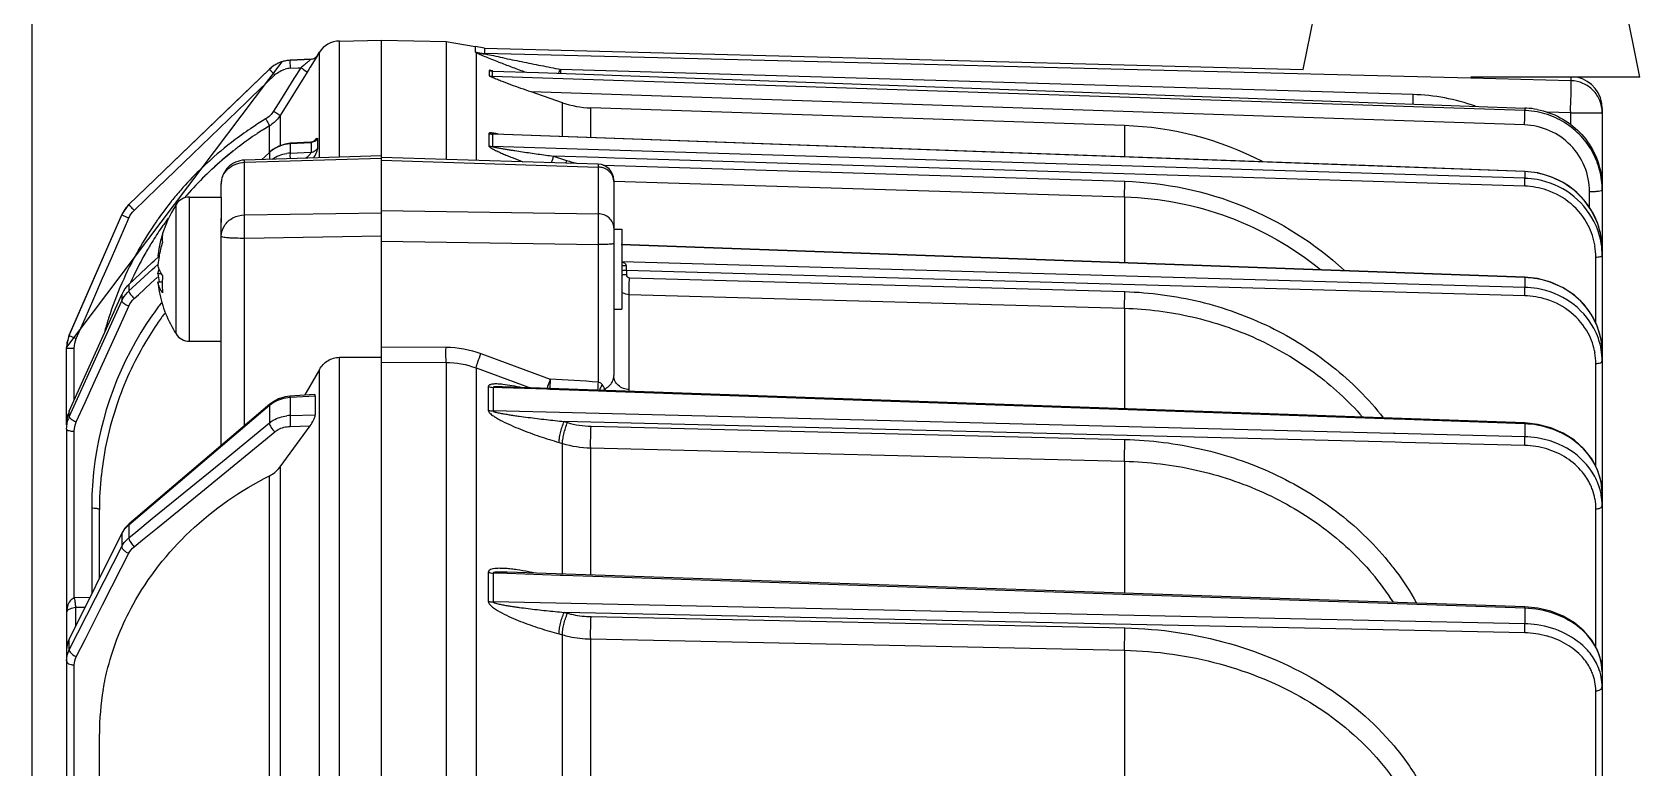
# Model space of a CAD drawing. Header units: millimetres. Extents: x -6 to 705, y -10 to 538.
# Drawn here: x 585.19 to 605.26, y 444 to 453.19 of the extents above; entities that cross this region are included whole.
import ezdxf

# ---------------------------------------------------------------- set-up
doc = ezdxf.new("R2010")
doc.units = ezdxf.units.MM
doc.layers.add('02___PRT_ALL_AXES', color=7, linetype='Continuous')
doc.layers.add('3_ALL_AXES', color=7, linetype='Continuous')
doc.layers.add('\\M+5B1EA\\M+5D7A2\\M+5B2E3', color=7, linetype='Continuous', lineweight=25)

msp = doc.modelspace()

# ---------------------------------------------------------------- linework, layer by layer
at = {"color": 0, "linetype": 'Continuous', "lineweight": -3}
for p, q in [((589.024, 451.625), (589.024, 453.075)), ((589.549, 453.084), (590.356, 453.07)), ((589.549, 451.696), (589.549, 453.084)), ((590.356, 453.07), (590.719, 453.008)), ((590.356, 453.07), (590.356, 451.597)), ((590.836, 452.987), (590.719, 453.008)), ((590.719, 453.008), (590.719, 452.941)), ((590.836, 452.987), (601.057, 452.719)), ((590.836, 452.987), (590.836, 452.921)), ((588.671, 452.849), (588.408, 452.835)), ((588.408, 452.834), (588.671, 452.848)), ((588.408, 452.835), (588.408, 452.834)), ((588.75, 452.895), (588.659, 452.747)), ((588.671, 452.849), (588.671, 452.848)), ((588.774, 451.617), (588.774, 452.934)), ((590.73, 452.932), (590.73, 451.586)), ((603.148, 452.611), (590.836, 452.921)), ((586.396, 451.033), (588.152, 452.724)), ((587.798, 452.383), (588.152, 452.723)), ((587.924, 452.368), (588.218, 452.651)), ((588.152, 452.724), (588.152, 452.723)), ((588.623, 452.688), (588.284, 452.146)), ((588.41, 452.734), (588.508, 452.74)), ((588.457, 452.606), (588.424, 452.554)), ((588.541, 452.741), (588.457, 452.606)), ((588.508, 452.74), (588.541, 452.741)), ((588.582, 452.715), (588.62, 452.69)), ((588.62, 452.69), (588.623, 452.688)), ((588.642, 452.719), (588.623, 452.688)), ((588.659, 452.747), (588.642, 452.719)), ((590.894, 452.707), (590.894, 452.641)), ((590.937, 452.701), (590.93, 452.7)), ((590.93, 452.7), (590.93, 452.634)), ((590.93, 452.7), (591.51, 452.68)), ((590.93, 452.623), (590.93, 452.634)), ((603.823, 452.206), (590.93, 452.634)), ((591.51, 452.68), (603.823, 452.237)), ((602.427, 452.406), (591.784, 452.721)), ((604.399, 452.579), (603.148, 452.611)), ((604.399, 452.624), (604.399, 452.579)), ((586.396, 451.033), (587.798, 452.383)), ((588.424, 452.554), (588.287, 452.335)), ((603.819, 452.027), (591.418, 452.439)), ((591.808, 452.305), (591.418, 452.439)), ((587.189, 451.661), (587.866, 452.313)), ((587.866, 452.313), (587.924, 452.368)), ((588.287, 452.335), (588.202, 452.199)), ((591.808, 451.883), (591.808, 452.305)), ((592.161, 451.87), (592.161, 452.24)), ((598.826, 452.019), (592.161, 452.24)), ((603.823, 452.237), (603.823, 452.206)), ((604.395, 452.18), (604.096, 452.188)), ((604.395, 452.18), (604.789, 452.18)), ((604.395, 452.033), (604.395, 452.18)), ((604.789, 452.232), (604.789, 445.2)), ((588.152, 451.685), (588.152, 452.016)), ((588.281, 452.148), (588.284, 452.146)), ((588.284, 452.146), (588.284, 451.769)), ((598.826, 452.019), (598.826, 451.628)), ((588.667, 451.813), (588.408, 451.798)), ((588.408, 451.794), (588.671, 451.81)), ((588.408, 451.798), (588.408, 451.794)), ((588.408, 451.794), (588.408, 451.676)), ((588.671, 451.81), (588.671, 451.687)), ((588.75, 451.855), (588.75, 451.732)), ((590.889, 451.921), (590.889, 451.768)), ((590.936, 451.912), (590.936, 451.759)), ((590.96, 451.912), (590.936, 451.912)), ((603.823, 451.444), (590.96, 451.912)), ((586.754, 451.241), (587.189, 451.661)), ((589.549, 451.641), (587.839, 451.588)), ((587.841, 451.561), (587.839, 451.588)), ((587.841, 451.561), (589.549, 451.614)), ((588.055, 451.595), (588.095, 451.631)), ((588.095, 451.631), (588.152, 451.685)), ((588.153, 451.688), (588.152, 451.685)), ((588.152, 451.685), (588.152, 451.598)), ((588.193, 451.721), (588.153, 451.688)), ((588.266, 451.763), (588.193, 451.721)), ((588.408, 451.676), (588.671, 451.687)), ((589.549, 449.128), (589.549, 451.696)), ((592.255, 451.538), (589.549, 451.622)), ((589.549, 451.586), (592.254, 451.502)), ((592.26, 451.718), (590.936, 451.759)), ((591.697, 451.638), (591.859, 451.584)), ((592.257, 451.621), (591.697, 451.638)), ((592.457, 451.614), (592.257, 451.621)), ((603.823, 451.361), (592.26, 451.718)), ((603.821, 451.263), (592.457, 451.614)), ((587.841, 450.904), (587.841, 451.561)), ((592.255, 451.538), (592.254, 451.502)), ((592.254, 451.502), (592.254, 450.919)), ((592.318, 451.525), (592.454, 451.521)), ((592.454, 451.521), (598.83, 451.324)), ((603.823, 451.444), (603.824, 451.446)), ((603.823, 451.444), (603.823, 451.361)), ((603.983, 451.428), (603.824, 451.446)), ((586.462, 450.961), (586.754, 451.241)), ((587.549, 451.126), (587.549, 451.288)), ((592.449, 451.338), (592.449, 448.899)), ((592.449, 451.325), (598.826, 451.129)), ((604.63, 450.993), (604.63, 451.196)), ((586.307, 450.905), (586.396, 451.033)), ((586.396, 451.033), (586.396, 451.033)), ((586.985, 449.419), (586.985, 451.034)), ((587.153, 449.326), (587.153, 451.126)), ((598.826, 451.129), (598.826, 450.309)), ((585.652, 449.401), (586.307, 450.905)), ((585.652, 449.4), (586.307, 450.904)), ((586.286, 450.614), (586.395, 450.865)), ((586.307, 450.905), (586.307, 450.904)), ((586.307, 450.904), (586.372, 450.875)), ((587.549, 448.024), (587.549, 450.86)), ((587.841, 450.904), (589.549, 450.93)), ((589.549, 450.961), (592.254, 450.919)), ((586.177, 450.363), (586.286, 450.614)), ((587.841, 450.615), (589.549, 450.641)), ((587.841, 448.273), (587.841, 450.615)), ((589.549, 450.575), (592.254, 450.533)), ((586.711, 450.332), (586.773, 450.39)), ((586.772, 450.386), (586.758, 450.386)), ((592.254, 450.533), (592.254, 448.816)), ((603.824, 450.128), (592.543, 450.536)), ((603.823, 450.122), (592.543, 450.531)), ((604.709, 449.549), (604.709, 450.377)), ((604.789, 450.476), (604.784, 450.566)), ((586.092, 450.169), (586.177, 450.363)), ((586.396, 450.037), (586.688, 450.31)), ((586.437, 449.992), (586.688, 450.222)), ((586.688, 450.31), (586.711, 450.332)), ((586.688, 450.222), (586.72, 450.252)), ((586.72, 450.252), (586.756, 450.285)), ((586.802, 450.17), (586.758, 450.17)), ((603.823, 449.999), (592.551, 450.317)), ((592.607, 450.211), (592.607, 450.157)), ((603.821, 449.895), (592.607, 450.211)), ((585.958, 449.862), (586.068, 450.113)), ((586.068, 450.113), (586.092, 450.169)), ((586.396, 450.037), (586.396, 449.954)), ((586.396, 449.954), (586.437, 449.992)), ((586.515, 449.908), (586.67, 450.05)), ((586.67, 450.05), (586.754, 450.127)), ((586.812, 450.066), (586.758, 450.066)), ((586.772, 450.068), (586.772, 450.066)), ((592.645, 450.12), (598.83, 449.946)), ((603.823, 450.122), (603.824, 450.128)), ((603.823, 450.122), (603.823, 449.999)), ((603.982, 450.11), (603.824, 450.128)), ((585.652, 448.453), (586.307, 449.912)), ((585.652, 448.384), (586.307, 449.831)), ((585.849, 449.611), (585.958, 449.862)), ((586.307, 449.912), (586.307, 449.831)), ((586.462, 449.859), (586.515, 449.908)), ((592.642, 448.723), (592.642, 449.912)), ((592.642, 449.912), (598.826, 449.738)), ((585.74, 449.36), (585.849, 449.611)), ((586.286, 449.525), (586.395, 449.766)), ((598.826, 449.738), (598.826, 448.483)), ((585.619, 449.241), (585.652, 449.401)), ((585.652, 449.4), (585.652, 449.401)), ((585.652, 449.4), (585.717, 449.371)), ((585.958, 448.802), (586.286, 449.525)), ((585.619, 449.241), (585.715, 449.241)), ((585.619, 448.281), (585.619, 449.241)), ((585.715, 448.594), (585.715, 449.241)), ((589.549, 449.257), (590.355, 449.252)), ((590.79, 449.173), (591.657, 448.854)), ((604.789, 449.195), (604.788, 449.223)), ((588.774, 448.975), (588.61, 448.688)), ((588.774, 429.626), (588.774, 448.975)), ((589.024, 449.126), (589.549, 449.128)), ((589.024, 429.555), (589.024, 449.126)), ((589.549, 429.364), (589.549, 449.128)), ((589.549, 449.067), (590.357, 449.062)), ((590.357, 449.062), (590.357, 429.487)), ((590.73, 448.993), (590.73, 429.49)), ((590.73, 448.993), (591.307, 448.781)), ((604.709, 447.76), (604.709, 449.049)), ((585.849, 448.56), (585.958, 448.802)), ((591.307, 448.781), (591.404, 448.745)), ((591.657, 448.854), (591.651, 448.736)), ((588.192, 448.568), (588.156, 448.541)), ((588.265, 448.608), (588.192, 448.568)), ((588.714, 448.66), (588.407, 448.641)), ((588.407, 448.641), (588.408, 448.628)), ((588.408, 448.628), (588.723, 448.647)), ((588.408, 448.628), (588.408, 448.399)), ((588.61, 448.688), (588.589, 448.652)), ((588.723, 448.647), (588.723, 448.408)), ((590.883, 448.761), (590.883, 448.465)), ((590.942, 448.751), (590.942, 448.456)), ((591.056, 448.747), (590.942, 448.751)), ((603.823, 448.306), (591.056, 448.758)), ((591.612, 448.728), (591.056, 448.747)), ((591.653, 448.726), (591.612, 448.728)), ((592.26, 448.705), (591.653, 448.726)), ((592.289, 448.704), (592.26, 448.705)), ((592.36, 448.701), (592.289, 448.704)), ((592.337, 448.732), (592.323, 448.713)), ((602.182, 448.353), (592.36, 448.701)), ((585.652, 448.384), (585.652, 448.453)), ((585.74, 448.319), (585.849, 448.56)), ((588.156, 448.541), (586.401, 447.047)), ((587.565, 448.028), (588.152, 448.528)), ((588.152, 448.528), (588.152, 448.307)), ((588.408, 448.399), (588.723, 448.408)), ((602.183, 448.175), (590.942, 448.456)), ((585.619, 448.23), (585.619, 392.188)), ((585.715, 446.122), (585.715, 448.204)), ((587.338, 447.476), (588.218, 448.194)), ((587.565, 447.827), (588.152, 448.307)), ((588.284, 447.757), (588.659, 448.27)), ((588.41, 448.263), (588.659, 448.27)), ((591.829, 448.325), (591.872, 448.312)), ((602.203, 448.066), (591.829, 448.325)), ((592.166, 448.266), (598.831, 448.1)), ((602.211, 448.352), (602.182, 448.353)), ((602.205, 448.175), (602.183, 448.175)), ((603.823, 448.135), (602.205, 448.175)), ((603.823, 448.295), (602.211, 448.352)), ((603.983, 448.289), (603.823, 448.306)), ((603.823, 448.295), (603.823, 448.306)), ((603.823, 448.295), (603.823, 448.135)), ((586.396, 447.033), (587.565, 448.028)), ((591.766, 448.063), (591.808, 448.05)), ((591.808, 446.419), (591.808, 448.05)), ((592.161, 446.407), (592.161, 447.995)), ((592.161, 447.995), (598.826, 447.829)), ((602.287, 448.064), (602.203, 448.066)), ((603.821, 448.025), (602.287, 448.064)), ((586.688, 447.112), (587.565, 447.827)), ((598.826, 447.829), (598.826, 446.18)), ((588.152, 443.497), (588.152, 447.647)), ((588.284, 447.757), (588.284, 443.554)), ((586.754, 446.999), (587.338, 447.476)), ((604.789, 447.425), (604.788, 447.434)), ((585.932, 447.246), (585.932, 446.175)), ((586.029, 446.368), (586.029, 447.221)), ((604.709, 445.506), (604.709, 447.234)), ((586.396, 447.033), (586.396, 446.874)), ((586.484, 446.945), (586.688, 447.112)), ((586.565, 446.846), (586.754, 446.999)), ((585.652, 445.607), (586.307, 446.921)), ((585.652, 445.473), (586.307, 446.764)), ((586.309, 446.931), (585.654, 445.617)), ((586.309, 446.931), (586.307, 446.921)), ((586.307, 446.921), (586.307, 446.764)), ((586.396, 446.874), (586.484, 446.945)), ((586.445, 446.779), (586.462, 446.761)), ((586.462, 446.761), (586.565, 446.846)), ((586.3, 446.492), (586.395, 446.679)), ((586.068, 446.034), (586.3, 446.492)), ((590.883, 446.441), (590.883, 446.081)), ((590.942, 446.432), (590.942, 446.072)), ((591.12, 446.426), (590.942, 446.432)), ((603.823, 446.01), (591.12, 446.442)), ((591.78, 446.404), (591.12, 446.426)), ((591.823, 446.402), (591.78, 446.404)), ((603.823, 445.994), (591.823, 446.402)), ((585.908, 446.127), (585.715, 446.122)), ((585.731, 446.011), (585.734, 446.001)), ((585.847, 446.003), (585.734, 446.001)), ((585.734, 445.778), (585.734, 446.001)), ((585.849, 445.603), (586.068, 446.034)), ((603.823, 445.798), (590.942, 446.072)), ((603.984, 445.994), (603.823, 446.01)), ((603.823, 445.994), (603.823, 446.01)), ((603.823, 445.994), (603.823, 445.798)), ((591.829, 445.942), (591.872, 445.93)), ((603.821, 445.687), (591.829, 445.942)), ((592.166, 445.889), (598.831, 445.747)), ((585.654, 445.617), (585.652, 445.607)), ((585.652, 445.473), (585.652, 445.607)), ((585.74, 445.388), (585.849, 445.603)), ((591.766, 445.672), (591.808, 445.661)), ((591.808, 443.666), (591.808, 445.661)), ((592.161, 443.655), (592.161, 445.61)), ((592.161, 445.61), (598.826, 445.469)), ((585.696, 445.412), (585.717, 445.399)), ((598.826, 445.469), (598.826, 443.441)), ((585.715, 443.333), (585.715, 445.285)), ((604.788, 445.199), (604.789, 442.547)), ((604.709, 442.825), (604.709, 444.963)), ((586.029, 441.69), (586.029, 444.424))]:
    msp.add_line(p, q, dxfattribs=at)
msp.add_lwpolyline([(588.305, 452.815), (585.619, 449.253)])
for points in [[(590.936, 452.701), (590.93, 452.701), (590.926, 452.701)], [(588.408, 451.798), (588.347, 451.789), (588.266, 451.763)], [(588.709, 451.825), (588.714, 451.829), (588.715, 451.83), (588.712, 451.828), (588.702, 451.822), (588.688, 451.817), (588.67, 451.813), (588.667, 451.813)], [(603.824, 451.446), (601.83, 451.519), (590.96, 451.914)], [(604.784, 450.566), (604.775, 450.632), (604.733, 450.795), (604.661, 450.949), (604.564, 451.088), (604.443, 451.209), (604.303, 451.307), (604.148, 451.381), (603.983, 451.428)], [(604.788, 449.223), (604.775, 449.35), (604.731, 449.506), (604.659, 449.653), (604.562, 449.786), (604.441, 449.901), (604.302, 449.995), (604.147, 450.065), (603.982, 450.11)], [(588.407, 448.641), (588.346, 448.633), (588.265, 448.608)], [(604.788, 447.434), (604.774, 447.573), (604.73, 447.72), (604.658, 447.858), (604.561, 447.983), (604.441, 448.091), (604.302, 448.18), (604.147, 448.246), (603.983, 448.289)], [(586.401, 447.047), (586.347, 446.991), (586.309, 446.931)], [(604.788, 445.2), (604.774, 445.333), (604.73, 445.469), (604.658, 445.596), (604.561, 445.711), (604.441, 445.811), (604.302, 445.893), (604.149, 445.955), (603.984, 445.994)], [(585.654, 445.617), (585.649, 445.607), (585.635, 445.571), (585.625, 445.533)]]:
    msp.add_lwpolyline(points, dxfattribs=at)
for centre, radius, start, end in [((589.029, 452.775), 0.3, 91, 148), ((588.429, 452.436), 0.4, 93, 133.9191), ((588.429, 452.434), 0.4, 115.0519, 121.8213), ((588.429, 452.435), 0.4, 111.4219, 115.0465), ((588.429, 452.435), 0.4, 104.7248, 111.4221), ((588.429, 452.435), 0.4, 100.6491, 104.7156), ((588.429, 452.434), 0.401, 93.0035, 100.6533), ((588.429, 452.435), 0.4, 92.9917, 98.4134), ((588.666, 452.948), 0.1, 272.9941, 328.0045), ((588.666, 452.949), 0.1, 273, 314.25), ((590.847, 453.323), 0.403, 251.4617, 268.4561), ((598.628, 472.321), 20.941, 248.7429, 249.1897), ((588.429, 452.435), 0.4, 129.6922, 133.9117), ((588.429, 452.435), 0.4, 121.8289, 129.69), ((588.426, 452.434), 0.301, 93.0001, 104.8472), ((586.125, 448.876), 4.558, 57.3788, 57.9889), ((590.934, 452.822), 0.121, 250.9926, 267.9689), ((593.324, 457.388), 5.333, 242.893, 243.3205), ((590.934, 452.755), 0.121, 251.1665, 268.1679), ((602.57, 482.66), 32.006, 249.1695, 249.4754), ((608.868, 452.27), 17.09, 178.486, 178.6599), ((604.389, 452.232), 0.4, 0, 77.4375), ((618.886, 451.95), 16.466, 178.4127, 178.8283), ((592.202, 453.454), 1.215, 251.0899, 268.0605), ((603.788, 451.242), 0.996, 86.8175, 87.9459), ((603.79, 451.212), 0.995, 87.1787, 88.0829), ((603.789, 451.197), 1.01, 79.3443, 87.1626), ((603.787, 451.227), 1.011, 79.2101, 86.8023), ((590.437, 448.243), 4.509, 123.5849, 127.0079), ((590.424, 448.263), 4.486, 121.1503, 123.5846), ((590.419, 448.265), 4.383, 121.1487, 123.5372), ((587.945, 452.358), 0.4, 301.1545, 306.221), ((598.694, 447.999), 4.022, 62.5868, 88.115), ((590.433, 448.247), 4.504, 127.0051, 132.8223), ((590.432, 448.244), 4.408, 123.5376, 127.0059), ((590.941, 452.078), 0.165, 251.4347, 268.0335), ((590.428, 448.249), 4.401, 128.415, 132.9203), ((590.428, 448.25), 4.401, 128.4096, 132.8651), ((590.435, 448.24), 4.413, 127.8792, 128.4116), ((590.436, 448.24), 4.413, 127.0051, 127.8792), ((588.425, 451.393), 0.4, 128.4473, 133.1378), ((588.426, 451.263), 0.413, 92.506, 98.3834), ((590.942, 451.927), 0.168, 251.5862, 267.9803), ((593.233, 451.085), 1.633, 160.2039, 163.2221), ((593.389, 451.034), 1.626, 160.2277, 161.4541), ((592.196, 452.597), 1.067, 251.5706, 259.9216), ((590.429, 448.253), 4.497, 134.5209, 138.8397), ((590.426, 448.253), 4.397, 134.4573, 138.762), ((590.42, 448.262), 4.484, 133.6628, 134.5191), ((590.417, 448.266), 4.479, 132.8284, 133.6628), ((590.416, 448.262), 4.384, 132.8691, 134.4558), ((592.249, 451.338), 0.2, 0, 88.22), ((603.786, 450.41), 1.035, 79.4172, 87.911), ((603.801, 451.216), 0.987, 8.8904, 17.7215), ((603.807, 451.245), 0.981, 0.0188, 8.9003), ((590.432, 448.251), 4.501, 138.8395, 141.0932), ((603.791, 450.31), 0.953, 71.3598, 88.1903), ((603.791, 450.327), 1.034, 79.7066, 88.1938), ((603.806, 451.216), 0.983, 1.7042, 8.9012), ((603.822, 451.217), 0.967, 359.9923, 1.6903), ((586.674, 450.745), 0.4, 141.952, 149.4514), ((586.674, 450.745), 0.4, 138.0019, 141.9492), ((586.674, 450.745), 0.4, 133.9179, 138.0036), ((589.199, 453.593), 3.797, 223.4984, 223.8807), ((590.428, 448.254), 4.495, 141.0929, 144.6331), ((587.153, 450.926), 0.2, 90, 147.4211), ((590.428, 448.251), 4.4, 138.7618, 139.3443), ((586.674, 450.745), 0.4, 153.0145, 156.46), ((586.674, 450.745), 0.4, 149.4533, 153.0156), ((589.123, 457.119), 6.823, 246.2246, 246.4363), ((590.438, 448.248), 4.507, 145.228, 150.5341), ((590.422, 448.258), 4.488, 144.6345, 145.2247), ((590.418, 448.259), 4.387, 144.6592, 145.4846), ((590.417, 448.259), 4.386, 143.5753, 144.659), ((603.841, 450.374), 0.869, 18.2362, 27.2888), ((603.842, 450.394), 0.947, 9.2009, 27.1979), ((590.428, 448.252), 4.4, 145.4855, 148.3423), ((587.991, 450.274), 1.238, 161.5838, 169.3414), ((603.845, 450.376), 0.865, 9.24, 18.2015), ((590.436, 448.249), 4.504, 150.5325, 156.4335), ((590.433, 448.248), 4.406, 150.5468, 155.7285), ((590.436, 448.247), 4.409, 148.3419, 150.5474), ((587.974, 450.278), 1.221, 169.3572, 174.8883), ((587.974, 450.174), 1.22, 169.9562, 174.8894), ((587.99, 450.17), 1.237, 161.5828, 169.9376), ((603.854, 450.377), 0.855, 359.9931, 9.2538), ((603.858, 450.398), 0.931, 0.0198, 9.1439), ((587.974, 450.279), 1.22, 185.1104, 189.9591), ((592.604, 450.657), 0.386, 261.5936, 263.8367), ((592.605, 449.839), 0.371, 96.0453, 98.8057), ((592.608, 450.691), 0.42, 263.8385, 269.3535), ((592.608, 449.807), 0.404, 90.2207, 96.0568), ((594.242, 450.334), 1.64, 182.1931, 184.2896), ((590.43, 448.252), 4.498, 156.4422, 162.3626), ((586.66, 449.753), 0.387, 145.1277, 155.7707), ((586.665, 449.75), 0.393, 137.2853, 145.1163), ((586.668, 449.747), 0.397, 133.1419, 137.2908), ((587.973, 450.175), 1.22, 185.1083, 190.6576), ((588.18, 450.038), 1.368, 175.384, 178.8219), ((588.119, 450.039), 1.307, 178.8227, 184.7158), ((592.605, 449.785), 0.371, 96.0453, 98.8057), ((592.608, 449.753), 0.404, 90.2207, 96.0568), ((603.784, 449.043), 1.08, 79.7971, 87.9299), ((603.792, 448.921), 1.079, 80.2215, 88.3507), ((586.551, 450.128), 0.393, 242.9917, 246.7059), ((586.66, 449.668), 0.389, 132.7042, 136.724), ((586.807, 450.199), 0.485, 221.5628, 224.59), ((590.209, 447.205), 4.287, 142.5484, 143.5091), ((603.793, 448.905), 0.99, 72.2075, 88.3726), ((590.145, 447.242), 4.214, 145.0301, 173.8764), ((590.43, 448.252), 4.498, 162.3627, 164.4576), ((590.205, 447.208), 4.282, 143.5094, 145.1101), ((590.204, 447.185), 4.184, 144.2419, 145.3265), ((590.203, 447.185), 4.183, 143.5272, 144.2419), ((586.019, 449.241), 0.4, 160.7422, 164.8713), ((586.019, 449.241), 0.4, 156.4645, 160.7443), ((588.468, 455.615), 6.823, 246.2247, 246.4364), ((590.201, 447.186), 4.181, 145.3262, 149.554), ((587.153, 449.526), 0.2, 212.5789, 270), ((603.9, 449.042), 0.811, 19.0284, 28.3707), ((603.916, 449.075), 0.873, 9.6043, 28.3526), ((586.019, 449.241), 0.4, 172.705, 176.4156), ((586.019, 449.241), 0.4, 172.7047, 176.4162), ((586.018, 449.241), 0.4, 176.4144, 179.9987), ((586.018, 449.241), 0.4, 168.8589, 172.7028), ((586.018, 449.241), 0.4, 164.8746, 168.8587), ((586.018, 449.241), 0.4, 164.8739, 168.8587), ((590.171, 447.205), 4.145, 149.5571, 161.2967), ((603.913, 449.047), 0.797, 9.663, 18.987), ((603.926, 449.049), 0.783, 359.9958, 9.6711), ((603.936, 449.08), 0.852, 0.0236, 9.5568), ((584.226, 327.339), 121.743, 86.21909, 86.50042), ((598.368, 448.397), 6.129, 176.0789, 177.0239), ((592.885, 448.451), 0.67, 150.0679, 154.4215), ((592.269, 448.898), 0.18, 322.9404, 328.5405), ((592.78, 448.502), 0.553, 154.4295, 157.417), ((592.793, 448.803), 0.461, 188.7992, 191.3295), ((592.534, 448.723), 0.108, 348.3375, 359.9358), ((585.995, 448.298), 0.377, 164.5787, 179.9508), ((585.998, 448.298), 0.38, 160.2644, 164.5539), ((586, 448.297), 0.381, 155.798, 160.2662), ((585.994, 448.229), 0.376, 155.6545, 159.9564), ((590.143, 447.218), 4.114, 161.3465, 173.8924), ((588.423, 447.941), 0.459, 91.8391, 97.1228), ((585.718, 448.572), 0.368, 265.578, 269.4974), ((585.896, 448.681), 0.393, 242.9913, 246.706), ((592.192, 449.396), 1.131, 253.5418, 268.655), ((603.783, 447.146), 1.15, 80.3498, 87.985), ((592.194, 449.354), 1.36, 253.5237, 268.6019), ((603.794, 446.987), 1.148, 80.9029, 88.5363), ((590.14, 447.245), 4.208, 173.9069, 179.9817), ((590.137, 447.22), 4.109, 173.9084, 179.9875), ((604.001, 447.23), 0.709, 10.3114, 20.1778), ((604.038, 447.274), 0.75, 0.0306, 10.1884), ((604.02, 447.234), 0.69, 0.0011, 10.3096), ((586.63, 446.589), 0.368, 129.347, 133.3665), ((586.473, 446.874), 0.21, 241.4045, 248.3691), ((590.625, 442.538), 3.983, 77.7094, 78.9904), ((599.292, 444.203), 3.44, 32.8428, 40.261), ((603.796, 444.549), 1.25, 81.7405, 88.7469), ((585.932, 445.466), 0.314, 158.2278, 168.4924), ((585.943, 445.462), 0.325, 153.4559, 158.248), ((603.799, 444.557), 1.129, 74.7521, 88.8591), ((585.922, 445.468), 0.304, 168.5354, 179.9642), ((585.817, 445.583), 0.21, 241.4036, 248.3692), ((585.718, 445.477), 0.193, 261.4915, 269.0109), ((604.103, 444.957), 0.606, 11.2591, 21.8906), ((604.13, 445.006), 0.659, 11.1296, 21.8632), ((589.332, 444.423), 3.304, 170.3078, 179.9887), ((604.129, 444.963), 0.58, 0.011, 11.2401), ((604.157, 445.011), 0.631, 0.0429, 11.1089)]:
    msp.add_arc(centre, radius, start, end, dxfattribs=at)
for points, knots in [([(588.408, 452.834), (588.408, 452.834), (588.408, 452.83), (588.407, 452.826), (588.407, 452.816), (588.407, 452.798), (588.408, 452.77), (588.409, 452.747), (588.41, 452.734)], [0, 0, 0, 0, 0.021638, 0.079567, 0.172184, 0.296383, 0.619987, 1, 1, 1, 1]), ([(588.671, 452.848), (588.673, 452.848), (588.661, 452.84), (588.656, 452.834), (588.639, 452.82), (588.615, 452.801), (588.582, 452.774), (588.555, 452.752), (588.541, 452.741)], [0, 0, 0, 0, 0.031816, 0.120825, 0.242952, 0.382503, 0.685554, 1, 1, 1, 1]), ([(590.719, 452.941), (590.719, 452.94), (590.723, 452.936), (590.727, 452.934), (590.73, 452.932)], [0, 0, 0, 0, 0.325865, 1, 1, 1, 1]), ([(590.73, 452.932), (590.747, 452.923), (590.79, 452.904), (590.891, 452.861), (590.976, 452.827), (591.036, 452.804)], [0, 0, 0, 0, 0.176496, 0.421308, 1, 1, 1, 1]), ([(590.836, 452.921), (590.836, 452.92), (590.838, 452.919), (590.842, 452.917), (590.847, 452.916), (590.85, 452.915)], [0, 0, 0, 0, 0.085758, 0.291029, 1, 1, 1, 1]), ([(590.85, 452.915), (590.882, 452.906), (590.953, 452.891), (591.102, 452.858), (591.3, 452.817), (591.541, 452.769), (591.703, 452.737), (591.784, 452.721)], [0, 0, 0, 0, 0.104487, 0.226595, 0.480952, 0.73964, 1, 1, 1, 1]), ([(588.152, 452.723), (588.151, 452.722), (588.154, 452.72), (588.157, 452.716), (588.163, 452.709), (588.174, 452.696), (588.193, 452.677), (588.209, 452.66), (588.218, 452.651)], [0, 0, 0, 0, 0.020706, 0.077959, 0.169998, 0.293778, 0.61753, 1, 1, 1, 1]), ([(590.899, 452.709), (590.899, 452.709), (590.897, 452.709), (590.894, 452.708), (590.894, 452.707)], [0, 0, 0, 0, 0.400478, 1, 1, 1, 1]), ([(590.94, 452.7), (590.932, 452.702), (590.919, 452.706), (590.905, 452.709), (590.899, 452.709)], [0, 0, 0, 0, 0.600559, 1, 1, 1, 1]), ([(591.418, 452.439), (591.333, 452.468), (591.207, 452.512), (591.062, 452.567), (590.984, 452.598), (590.947, 452.614), (590.93, 452.623)], [0, 0, 0, 0, 0.515119, 0.768637, 0.890628, 1, 1, 1, 1]), ([(591.756, 452.67), (591.759, 452.674), (591.768, 452.691), (591.778, 452.708), (591.784, 452.721)], [0, 0, 0, 0, 0.23842, 1, 1, 1, 1]), ([(604.395, 452.18), (604.393, 452.229), (604.396, 452.301), (604.4, 452.392), (604.401, 452.452), (604.4, 452.5), (604.401, 452.539), (604.402, 452.562), (604.402, 452.577), (604.399, 452.579)], [0, 0, 0, 0, 0.369037, 0.537982, 0.68703, 0.811483, 0.906856, 0.970047, 1, 1, 1, 1]), ([(604.789, 452.18), (604.789, 452.231), (604.768, 452.335), (604.682, 452.466), (604.553, 452.555), (604.45, 452.578), (604.399, 452.579)], [0, 0, 0, 0, 0.249814, 0.499736, 0.749812, 1, 1, 1, 1]), ([(603.205, 452.26), (603.081, 452.306), (602.824, 452.375), (602.559, 452.402), (602.427, 452.406)], [0, 0, 0, 0, 0.499724, 1, 1, 1, 1]), ([(588.202, 452.199), (588.211, 452.194), (588.238, 452.177), (588.264, 452.161), (588.281, 452.148)], [0, 0, 0, 0, 0.333047, 1, 1, 1, 1]), ([(603.819, 452.027), (603.821, 452.066), (603.823, 452.119), (603.823, 452.179), (603.824, 452.199), (603.823, 452.206)], [0, 0, 0, 0, 0.65824, 0.887469, 1, 1, 1, 1]), ([(603.976, 452.22), (604.076, 452.201), (604.272, 452.132), (604.519, 451.945), (604.698, 451.694), (604.761, 451.497), (604.777, 451.397)], [0, 0, 0, 0, 0.250937, 0.501171, 0.750757, 1, 1, 1, 1]), ([(604.742, 451.516), (604.715, 451.601), (604.637, 451.763), (604.46, 451.966), (604.235, 452.116), (604.064, 452.173), (603.976, 452.189)], [0, 0, 0, 0, 0.24919, 0.498853, 0.749046, 1, 1, 1, 1]), ([(588.103, 452.102), (588.11, 452.091), (588.122, 452.071), (588.135, 452.048), (588.144, 452.032), (588.148, 452.024), (588.15, 452.019), (588.152, 452.016), (588.152, 452.016)], [0, 0, 0, 0, 0.380357, 0.703342, 0.827289, 0.919862, 0.978007, 1, 1, 1, 1]), ([(604.63, 451.196), (604.63, 451.301), (604.588, 451.516), (604.409, 451.788), (604.14, 451.975), (603.926, 452.023), (603.819, 452.027)], [0, 0, 0, 0, 0.249117, 0.498636, 0.748957, 1, 1, 1, 1]), ([(588.667, 451.813), (588.668, 451.813), (588.67, 451.813), (588.671, 451.811), (588.671, 451.81)], [0, 0, 0, 0, 0.546199, 1, 1, 1, 1]), ([(588.707, 451.825), (588.715, 451.835), (588.726, 451.846), (588.741, 451.862), (588.747, 451.861)], [0, 0, 0, 0, 0.676874, 1, 1, 1, 1]), ([(591.008, 451.912), (590.994, 451.915), (590.969, 451.92), (590.939, 451.926), (590.916, 451.927), (590.902, 451.929), (590.89, 451.926), (590.889, 451.921)], [0, 0, 0, 0, 0.329225, 0.630851, 0.764492, 0.880268, 1, 1, 1, 1]), ([(590.96, 451.914), (590.955, 451.914), (590.947, 451.914), (590.939, 451.914), (590.936, 451.912)], [0, 0, 0, 0, 0.586104, 1, 1, 1, 1]), ([(587.839, 451.588), (587.801, 451.587), (587.724, 451.569), (587.66, 451.524), (587.633, 451.497)], [0, 0, 0, 0, 0.49951, 1, 1, 1, 1]), ([(588.408, 451.676), (588.408, 451.673), (588.407, 451.649), (588.407, 451.626), (588.408, 451.606)], [0, 0, 0, 0, 0.143411, 1, 1, 1, 1]), ([(588.671, 451.687), (588.671, 451.682), (588.663, 451.67), (588.649, 451.653), (588.628, 451.632), (588.613, 451.619), (588.605, 451.612)], [0, 0, 0, 0, 0.143982, 0.391913, 0.686962, 1, 1, 1, 1]), ([(588.671, 451.687), (588.679, 451.688), (588.71, 451.693), (588.738, 451.713), (588.75, 451.732)], [0, 0, 0, 0, 0.25584, 1, 1, 1, 1]), ([(588.75, 451.732), (588.75, 451.726), (588.746, 451.711), (588.731, 451.671), (588.714, 451.638), (588.701, 451.615)], [0, 0, 0, 0, 0.14314, 0.371435, 1, 1, 1, 1]), ([(590.889, 451.768), (590.889, 451.764), (590.897, 451.754), (590.921, 451.737), (590.962, 451.715), (591.017, 451.689), (591.074, 451.664), (591.134, 451.639), (591.214, 451.606), (591.275, 451.583), (591.316, 451.567)], [0, 0, 0, 0, 0.026585, 0.071047, 0.189591, 0.317839, 0.451512, 0.587261, 0.72428, 1, 1, 1, 1]), ([(590.936, 451.759), (590.936, 451.759), (590.938, 451.757), (590.944, 451.755), (590.953, 451.752), (590.964, 451.75), (590.98, 451.746), (590.999, 451.742), (591.03, 451.736), (591.07, 451.729), (591.118, 451.721), (591.166, 451.714), (591.23, 451.704), (591.311, 451.691), (591.407, 451.678), (591.536, 451.659), (591.632, 451.646), (591.697, 451.638)], [0, 0, 0, 0, 0.003369, 0.009268, 0.024469, 0.039644, 0.054604, 0.085157, 0.11652, 0.179282, 0.242226, 0.305306, 0.36842, 0.49474, 0.621092, 0.747435, 1, 1, 1, 1]), ([(587.549, 451.288), (587.549, 451.323), (587.564, 451.395), (587.651, 451.515), (587.766, 451.559), (587.841, 451.561)], [0, 0, 0, 0, 0.241037, 0.488966, 1, 1, 1, 1]), ([(592.392, 451.447), (592.374, 451.464), (592.344, 451.482), (592.313, 451.493), (592.304, 451.495)], [0, 0, 0, 0, 0.745022, 1, 1, 1, 1]), ([(592.442, 451.367), (592.435, 451.389), (592.42, 451.419), (592.398, 451.442), (592.392, 451.447)], [0, 0, 0, 0, 0.745093, 1, 1, 1, 1]), ([(604.784, 450.566), (604.774, 450.669), (604.719, 450.874), (604.54, 451.139), (604.285, 451.335), (604.081, 451.407), (603.976, 451.427)], [0, 0, 0, 0, 0.246561, 0.495071, 0.746329, 1, 1, 1, 1]), ([(598.826, 451.128), (598.826, 451.153), (598.827, 451.219), (598.829, 451.284), (598.83, 451.324)], [0, 0, 0, 0, 0.383534, 1, 1, 1, 1]), ([(598.83, 451.324), (599.333, 451.308), (600.335, 451.1), (601.201, 450.552), (601.567, 450.214)], [0, 0, 0, 0, 0.502347, 1, 1, 1, 1]), ([(603.821, 451.263), (603.822, 451.283), (603.823, 451.315), (603.824, 451.348), (603.823, 451.361)], [0, 0, 0, 0, 0.618488, 1, 1, 1, 1]), ([(604.684, 450.827), (604.616, 450.959), (604.412, 451.197), (604.124, 451.317), (603.976, 451.344)], [0, 0, 0, 0, 0.496114, 1, 1, 1, 1]), ([(604.613, 450.773), (604.561, 450.874), (604.413, 451.06), (604.206, 451.176), (604.096, 451.213)], [0, 0, 0, 0, 0.496728, 1, 1, 1, 1]), ([(604.63, 451.196), (604.65, 451.196), (604.688, 451.197), (604.737, 451.2), (604.769, 451.206), (604.784, 451.211), (604.789, 451.215), (604.789, 451.216)], [0, 0, 0, 0, 0.374392, 0.693076, 0.908319, 0.968762, 1, 1, 1, 1]), ([(586.396, 451.033), (586.396, 451.032), (586.398, 451.031), (586.4, 451.028), (586.404, 451.023), (586.412, 451.014), (586.426, 450.999), (586.438, 450.986), (586.445, 450.979)], [0, 0, 0, 0, 0.019635, 0.073711, 0.161041, 0.279913, 0.599134, 1, 1, 1, 1]), ([(598.826, 451.129), (599.268, 451.115), (600.151, 450.945), (600.933, 450.499), (601.273, 450.222)], [0, 0, 0, 0, 0.502047, 1, 1, 1, 1]), ([(587.549, 450.637), (587.549, 450.683), (587.578, 450.779), (587.653, 450.844), (587.695, 450.867)], [0, 0, 0, 0, 0.487121, 1, 1, 1, 1]), ([(587.841, 450.615), (587.84, 450.644), (587.839, 450.74), (587.838, 450.837), (587.841, 450.904)], [0, 0, 0, 0, 0.301962, 1, 1, 1, 1]), ([(592.254, 450.919), (592.254, 450.896), (592.255, 450.768), (592.255, 450.639), (592.254, 450.533)], [0, 0, 0, 0, 0.175161, 1, 1, 1, 1]), ([(592.449, 450.741), (592.449, 450.764), (592.438, 450.811), (592.38, 450.89), (592.303, 450.918), (592.254, 450.919)], [0, 0, 0, 0, 0.238624, 0.485524, 1, 1, 1, 1]), ([(586.816, 450.665), (586.816, 450.661), (586.813, 450.645), (586.812, 450.628), (586.812, 450.615)], [0, 0, 0, 0, 0.244838, 1, 1, 1, 1]), ([(586.812, 450.615), (586.812, 450.611), (586.812, 450.593), (586.814, 450.575), (586.816, 450.561)], [0, 0, 0, 0, 0.243096, 1, 1, 1, 1]), ([(587.549, 450.637), (587.549, 450.634), (587.559, 450.631), (587.573, 450.628), (587.601, 450.624), (587.636, 450.621), (587.68, 450.618), (587.749, 450.616), (587.803, 450.615), (587.841, 450.615)], [0, 0, 0, 0, 0.023873, 0.081607, 0.173449, 0.296748, 0.446935, 0.619061, 1, 1, 1, 1]), ([(592.449, 450.548), (592.449, 450.546), (592.442, 450.544), (592.432, 450.541), (592.414, 450.539), (592.39, 450.537), (592.361, 450.535), (592.315, 450.533), (592.279, 450.533), (592.254, 450.533)], [0, 0, 0, 0, 0.023869, 0.081588, 0.173404, 0.296658, 0.446828, 0.618999, 1, 1, 1, 1]), ([(604.709, 450.377), (604.728, 450.377), (604.754, 450.38), (604.78, 450.387), (604.789, 450.394), (604.789, 450.398)], [0, 0, 0, 0, 0.665935, 0.882979, 1, 1, 1, 1]), ([(586.774, 450.226), (586.772, 450.231), (586.766, 450.249), (586.761, 450.268), (586.758, 450.282)], [0, 0, 0, 0, 0.254396, 1, 1, 1, 1]), ([(586.758, 450.17), (586.759, 450.175), (586.763, 450.194), (586.769, 450.213), (586.774, 450.226)], [0, 0, 0, 0, 0.246316, 1, 1, 1, 1]), ([(586.816, 450.148), (586.812, 450.154), (586.796, 450.179), (586.782, 450.206), (586.774, 450.226)], [0, 0, 0, 0, 0.259555, 1, 1, 1, 1]), ([(592.58, 450.305), (592.586, 450.302), (592.598, 450.293), (592.603, 450.278), (592.603, 450.271)], [0, 0, 0, 0, 0.492545, 1, 1, 1, 1]), ([(586.816, 449.932), (586.802, 449.953), (586.777, 449.996), (586.762, 450.043), (586.758, 450.066)], [0, 0, 0, 0, 0.517821, 1, 1, 1, 1]), ([(592.607, 450.157), (592.607, 450.148), (592.616, 450.128), (592.636, 450.12), (592.645, 450.12)], [0, 0, 0, 0, 0.485858, 1, 1, 1, 1]), ([(592.642, 449.912), (592.641, 449.941), (592.642, 450.01), (592.644, 450.08), (592.645, 450.12)], [0, 0, 0, 0, 0.417082, 1, 1, 1, 1]), ([(603.821, 449.895), (603.822, 449.905), (603.823, 449.94), (603.824, 449.975), (603.823, 449.999)], [0, 0, 0, 0, 0.292096, 1, 1, 1, 1]), ([(604.788, 449.223), (604.785, 449.327), (604.738, 449.537), (604.561, 449.81), (604.298, 450.013), (604.085, 450.086), (603.976, 450.106)], [0, 0, 0, 0, 0.241844, 0.488314, 0.74134, 1, 1, 1, 1]), ([(604.684, 449.49), (604.615, 449.618), (604.408, 449.846), (604.124, 449.958), (603.976, 449.984)], [0, 0, 0, 0, 0.491431, 1, 1, 1, 1]), ([(586.31, 449.822), (586.316, 449.814), (586.336, 449.797), (586.358, 449.784), (586.372, 449.777)], [0, 0, 0, 0, 0.402988, 1, 1, 1, 1]), ([(586.396, 449.954), (586.396, 449.95), (586.4, 449.939), (586.415, 449.913), (586.432, 449.892), (586.445, 449.877)], [0, 0, 0, 0, 0.138817, 0.364564, 1, 1, 1, 1]), ([(598.826, 449.738), (598.826, 449.767), (598.827, 449.836), (598.829, 449.906), (598.83, 449.946)], [0, 0, 0, 0, 0.416752, 1, 1, 1, 1]), ([(598.83, 449.946), (599.144, 449.937), (599.769, 449.854), (600.652, 449.537), (601.436, 449.043), (601.87, 448.608), (602.056, 448.371)], [0, 0, 0, 0, 0.254659, 0.507005, 0.755678, 1, 1, 1, 1]), ([(604.613, 449.427), (604.56, 449.525), (604.41, 449.704), (604.205, 449.813), (604.096, 449.848)], [0, 0, 0, 0, 0.492617, 1, 1, 1, 1]), ([(598.826, 449.738), (599.11, 449.73), (599.676, 449.658), (600.482, 449.386), (601.207, 448.961), (601.618, 448.585), (601.798, 448.38)], [0, 0, 0, 0, 0.254233, 0.506395, 0.755211, 1, 1, 1, 1]), ([(590.356, 449.062), (590.356, 449.074), (590.354, 449.137), (590.354, 449.2), (590.355, 449.252)], [0, 0, 0, 0, 0.180107, 1, 1, 1, 1]), ([(590.73, 448.993), (590.737, 449.019), (590.756, 449.079), (590.778, 449.139), (590.79, 449.173)], [0, 0, 0, 0, 0.415254, 1, 1, 1, 1]), ([(588.774, 448.975), (588.8, 449.018), (588.871, 449.095), (588.973, 449.125), (589.024, 449.126)], [0, 0, 0, 0, 0.500187, 1, 1, 1, 1]), ([(604.709, 449.049), (604.719, 449.049), (604.739, 449.051), (604.766, 449.057), (604.789, 449.069), (604.789, 449.08)], [0, 0, 0, 0, 0.343355, 0.643218, 1, 1, 1, 1]), ([(591.306, 448.747), (591.265, 448.755), (591.184, 448.771), (591.084, 448.786), (591.006, 448.793), (590.961, 448.794), (590.927, 448.791), (590.906, 448.785), (590.888, 448.778), (590.883, 448.766), (590.883, 448.761)], [0, 0, 0, 0, 0.285159, 0.561002, 0.692594, 0.81596, 0.872356, 0.922721, 0.964775, 1, 1, 1, 1]), ([(591.657, 448.854), (591.653, 448.844), (591.639, 448.806), (591.626, 448.767), (591.616, 448.738)], [0, 0, 0, 0, 0.263144, 1, 1, 1, 1]), ([(592.305, 448.786), (592.295, 448.797), (592.279, 448.811), (592.259, 448.816), (592.254, 448.816)], [0, 0, 0, 0, 0.74491, 1, 1, 1, 1]), ([(592.338, 448.732), (592.345, 448.735), (592.374, 448.75), (592.398, 448.771), (592.412, 448.79)], [0, 0, 0, 0, 0.267324, 1, 1, 1, 1]), ([(592.422, 448.804), (592.426, 448.812), (592.442, 448.841), (592.449, 448.875), (592.449, 448.899)], [0, 0, 0, 0, 0.257649, 1, 1, 1, 1]), ([(592.642, 448.723), (592.593, 448.725), (592.517, 448.753), (592.459, 448.83), (592.449, 448.877), (592.449, 448.899)], [0, 0, 0, 0, 0.516667, 0.7629, 1, 1, 1, 1]), ([(588.152, 448.528), (588.169, 448.543), (588.245, 448.596), (588.338, 448.624), (588.408, 448.628)], [0, 0, 0, 0, 0.245305, 1, 1, 1, 1]), ([(588.723, 448.647), (588.723, 448.651), (588.723, 448.657), (588.717, 448.66), (588.714, 448.66)], [0, 0, 0, 0, 0.588182, 1, 1, 1, 1]), ([(591.056, 448.758), (591.046, 448.758), (591.026, 448.759), (591.001, 448.759), (590.981, 448.759), (590.966, 448.758), (590.953, 448.757), (590.944, 448.755), (590.942, 448.751)], [0, 0, 0, 0, 0.26406, 0.526089, 0.65559, 0.783021, 0.906699, 1, 1, 1, 1]), ([(585.652, 448.384), (585.652, 448.38), (585.658, 448.371), (585.678, 448.351), (585.7, 448.339), (585.717, 448.33)], [0, 0, 0, 0, 0.132891, 0.352343, 1, 1, 1, 1]), ([(588.152, 448.307), (588.166, 448.319), (588.231, 448.364), (588.308, 448.389), (588.366, 448.396)], [0, 0, 0, 0, 0.244319, 1, 1, 1, 1]), ([(588.408, 448.399), (588.408, 448.391), (588.407, 448.345), (588.408, 448.3), (588.41, 448.263)], [0, 0, 0, 0, 0.189511, 1, 1, 1, 1]), ([(588.659, 448.27), (588.675, 448.293), (588.697, 448.328), (588.716, 448.375), (588.723, 448.398), (588.723, 448.408)], [0, 0, 0, 0, 0.545143, 0.806496, 1, 1, 1, 1]), ([(590.883, 448.465), (590.883, 448.451), (590.906, 448.423), (590.947, 448.392), (590.999, 448.36), (591.072, 448.321), (591.168, 448.276), (591.285, 448.227), (591.404, 448.181), (591.564, 448.125), (591.685, 448.087), (591.766, 448.063)], [0, 0, 0, 0, 0.04226, 0.099341, 0.161205, 0.224812, 0.353885, 0.48368, 0.613435, 0.742848, 1, 1, 1, 1]), ([(590.942, 448.456), (590.942, 448.454), (590.945, 448.451), (590.952, 448.448), (590.963, 448.444), (590.976, 448.441), (590.994, 448.436), (591.017, 448.431), (591.045, 448.426), (591.073, 448.421), (591.11, 448.415), (591.156, 448.407), (591.212, 448.399), (591.287, 448.388), (591.38, 448.376), (591.492, 448.362), (591.605, 448.349), (591.717, 448.336), (591.792, 448.328), (591.829, 448.325)], [0, 0, 0, 0, 0.00503, 0.012246, 0.027095, 0.042395, 0.05794, 0.089141, 0.120467, 0.151849, 0.183256, 0.246114, 0.308992, 0.371874, 0.497615, 0.623308, 0.748942, 0.874508, 1, 1, 1, 1]), ([(585.619, 448.23), (585.619, 448.221), (585.651, 448.209), (585.672, 448.206), (585.69, 448.205)], [0, 0, 0, 0, 0.323668, 1, 1, 1, 1]), ([(588.152, 448.307), (588.151, 448.288), (588.172, 448.246), (588.199, 448.211), (588.218, 448.194)], [0, 0, 0, 0, 0.430252, 1, 1, 1, 1]), ([(588.218, 448.194), (588.231, 448.205), (588.288, 448.244), (588.358, 448.262), (588.41, 448.263)], [0, 0, 0, 0, 0.243966, 1, 1, 1, 1]), ([(591.766, 448.063), (591.765, 448.08), (591.77, 448.12), (591.789, 448.208), (591.811, 448.278), (591.829, 448.325)], [0, 0, 0, 0, 0.189423, 0.444105, 1, 1, 1, 1]), ([(591.808, 448.05), (591.808, 448.067), (591.813, 448.107), (591.831, 448.195), (591.853, 448.266), (591.872, 448.312)], [0, 0, 0, 0, 0.189421, 0.444101, 1, 1, 1, 1]), ([(592.161, 447.995), (592.16, 448.035), (592.161, 448.126), (592.164, 448.216), (592.166, 448.266)], [0, 0, 0, 0, 0.447065, 1, 1, 1, 1]), ([(604.788, 447.434), (604.787, 447.533), (604.743, 447.737), (604.565, 447.998), (604.299, 448.191), (604.086, 448.261), (603.976, 448.28)], [0, 0, 0, 0, 0.235007, 0.478539, 0.734159, 1, 1, 1, 1]), ([(598.826, 447.829), (598.826, 447.869), (598.827, 447.96), (598.829, 448.05), (598.831, 448.1)], [0, 0, 0, 0, 0.446776, 1, 1, 1, 1]), ([(598.831, 448.1), (599.152, 448.092), (599.787, 448.013), (600.686, 447.709), (601.483, 447.235), (601.925, 446.813), (602.114, 446.583)], [0, 0, 0, 0, 0.258229, 0.512441, 0.760136, 1, 1, 1, 1]), ([(603.821, 448.025), (603.822, 448.035), (603.823, 448.072), (603.824, 448.108), (603.823, 448.135)], [0, 0, 0, 0, 0.269856, 1, 1, 1, 1]), ([(604.684, 447.658), (604.614, 447.78), (604.403, 447.995), (604.123, 448.097), (603.976, 448.12)], [0, 0, 0, 0, 0.484863, 1, 1, 1, 1]), ([(604.541, 447.693), (604.485, 447.761), (604.348, 447.881), (604.183, 447.956), (604.096, 447.982)], [0, 0, 0, 0, 0.489813, 1, 1, 1, 1]), ([(598.826, 447.829), (599.126, 447.821), (599.722, 447.749), (600.566, 447.468), (601.317, 447.03), (601.737, 446.639), (601.917, 446.426)], [0, 0, 0, 0, 0.258007, 0.512114, 0.759883, 1, 1, 1, 1]), ([(586.448, 446.039), (586.634, 446.378), (587.131, 447.01), (587.792, 447.465), (588.152, 447.647)], [0, 0, 0, 0, 0.489559, 1, 1, 1, 1]), ([(588.152, 447.647), (588.165, 447.653), (588.215, 447.682), (588.258, 447.723), (588.284, 447.757)], [0, 0, 0, 0, 0.256943, 1, 1, 1, 1]), ([(604.666, 447.475), (604.659, 447.494), (604.627, 447.572), (604.581, 447.644), (604.541, 447.693)], [0, 0, 0, 0, 0.247231, 1, 1, 1, 1]), ([(604.777, 447.406), (604.773, 447.428), (604.753, 447.516), (604.718, 447.6), (604.684, 447.658)], [0, 0, 0, 0, 0.248211, 1, 1, 1, 1]), ([(585.932, 447.246), (585.952, 447.246), (585.983, 447.243), (586.016, 447.236), (586.025, 447.227)], [0, 0, 0, 0, 0.616413, 1, 1, 1, 1]), ([(604.709, 447.234), (604.72, 447.234), (604.739, 447.236), (604.768, 447.244), (604.789, 447.262), (604.789, 447.274)], [0, 0, 0, 0, 0.324106, 0.612713, 1, 1, 1, 1]), ([(586.307, 446.921), (586.323, 446.953), (586.352, 446.993), (586.387, 447.026), (586.396, 447.033)], [0, 0, 0, 0, 0.744072, 1, 1, 1, 1]), ([(586.401, 447.047), (586.398, 447.045), (586.396, 447.04), (586.396, 447.035), (586.396, 447.033)], [0, 0, 0, 0, 0.702096, 1, 1, 1, 1]), ([(586.307, 446.764), (586.307, 446.76), (586.31, 446.743), (586.322, 446.728), (586.332, 446.718)], [0, 0, 0, 0, 0.198815, 1, 1, 1, 1]), ([(586.396, 446.874), (586.396, 446.871), (586.397, 446.86), (586.401, 446.849), (586.404, 446.84)], [0, 0, 0, 0, 0.205511, 1, 1, 1, 1]), ([(586.404, 446.84), (586.407, 446.835), (586.418, 446.813), (586.432, 446.793), (586.445, 446.779)], [0, 0, 0, 0, 0.229068, 1, 1, 1, 1]), ([(586.332, 446.718), (586.335, 446.716), (586.347, 446.705), (586.361, 446.696), (586.372, 446.69)], [0, 0, 0, 0, 0.236304, 1, 1, 1, 1]), ([(602.114, 446.583), (602.148, 446.542), (602.279, 446.374), (602.395, 446.196), (602.472, 446.057)], [0, 0, 0, 0, 0.252245, 1, 1, 1, 1]), ([(591.385, 446.448), (591.338, 446.458), (591.266, 446.47), (591.171, 446.483), (591.102, 446.489), (591.032, 446.492), (590.963, 446.491), (590.883, 446.474), (590.883, 446.441)], [0, 0, 0, 0, 0.281635, 0.419839, 0.55545, 0.687206, 0.812476, 1, 1, 1, 1]), ([(591.12, 446.442), (591.105, 446.443), (591.074, 446.444), (591.035, 446.444), (591.004, 446.444), (590.981, 446.443), (590.961, 446.441), (590.944, 446.438), (590.942, 446.432)], [0, 0, 0, 0, 0.2593, 0.517331, 0.645449, 0.77243, 0.897146, 1, 1, 1, 1]), ([(585.715, 446.121), (585.695, 446.117), (585.655, 446.085), (585.625, 446.017), (585.619, 445.964), (585.619, 445.938)], [0, 0, 0, 0, 0.279283, 0.647199, 1, 1, 1, 1]), ([(585.734, 446.001), (585.708, 445.999), (585.668, 445.992), (585.633, 445.969), (585.625, 445.958)], [0, 0, 0, 0, 0.665381, 1, 1, 1, 1]), ([(585.715, 446.121), (585.719, 446.101), (585.724, 446.064), (585.728, 446.027), (585.731, 446.011)], [0, 0, 0, 0, 0.568387, 1, 1, 1, 1]), ([(586.076, 444.979), (586.091, 445.071), (586.17, 445.439), (586.312, 445.792), (586.448, 446.039)], [0, 0, 0, 0, 0.248624, 1, 1, 1, 1]), ([(590.883, 446.081), (590.883, 446.065), (590.905, 446.033), (590.963, 445.985), (591.053, 445.932), (591.167, 445.877), (591.285, 445.828), (591.404, 445.784), (591.564, 445.73), (591.685, 445.694), (591.766, 445.672)], [0, 0, 0, 0, 0.047194, 0.106224, 0.232586, 0.361247, 0.490043, 0.618469, 0.74634, 1, 1, 1, 1]), ([(590.942, 446.072), (590.942, 446.071), (590.945, 446.067), (590.952, 446.063), (590.967, 446.058), (590.99, 446.052), (591.017, 446.045), (591.054, 446.038), (591.1, 446.029), (591.156, 446.02), (591.212, 446.012), (591.287, 446.001), (591.38, 445.989), (591.492, 445.976), (591.642, 445.96), (591.754, 445.949), (591.829, 445.942)], [0, 0, 0, 0, 0.00562, 0.013092, 0.028135, 0.059137, 0.090403, 0.121756, 0.184543, 0.247359, 0.310174, 0.372977, 0.498534, 0.624018, 0.749426, 1, 1, 1, 1]), ([(604.788, 445.199), (604.788, 445.301), (604.732, 445.515), (604.511, 445.773), (604.194, 445.945), (603.949, 445.99), (603.823, 445.994)], [0, 0, 0, 0, 0.223361, 0.463218, 0.724371, 1, 1, 1, 1]), ([(591.766, 445.672), (591.765, 445.692), (591.77, 445.735), (591.788, 445.826), (591.81, 445.897), (591.829, 445.942)], [0, 0, 0, 0, 0.20945, 0.470983, 1, 1, 1, 1]), ([(591.808, 445.661), (591.808, 445.68), (591.812, 445.724), (591.83, 445.815), (591.852, 445.885), (591.872, 445.93)], [0, 0, 0, 0, 0.209448, 0.47098, 1, 1, 1, 1]), ([(591.872, 445.93), (591.895, 445.924), (591.992, 445.901), (592.091, 445.89), (592.166, 445.889)], [0, 0, 0, 0, 0.247855, 1, 1, 1, 1]), ([(592.161, 445.61), (592.16, 445.654), (592.161, 445.747), (592.163, 445.84), (592.166, 445.889)], [0, 0, 0, 0, 0.474842, 1, 1, 1, 1]), ([(603.821, 445.687), (603.823, 445.716), (603.824, 445.753), (603.824, 445.791), (603.823, 445.798)], [0, 0, 0, 0, 0.790275, 1, 1, 1, 1]), ([(604.606, 445.468), (604.529, 445.553), (604.331, 445.698), (604.098, 445.768), (603.976, 445.786)], [0, 0, 0, 0, 0.481686, 1, 1, 1, 1]), ([(591.808, 445.661), (591.837, 445.653), (591.952, 445.626), (592.071, 445.612), (592.161, 445.61)], [0, 0, 0, 0, 0.247861, 1, 1, 1, 1]), ([(598.826, 445.469), (598.826, 445.513), (598.827, 445.606), (598.829, 445.699), (598.831, 445.747)], [0, 0, 0, 0, 0.474606, 1, 1, 1, 1]), ([(598.831, 445.747), (599.27, 445.738), (600.133, 445.612), (601.3, 445.112), (602.083, 444.454), (602.524, 443.827), (602.678, 443.489), (602.737, 443.318)], [0, 0, 0, 0, 0.270456, 0.530043, 0.77288, 0.888209, 1, 1, 1, 1]), ([(604.541, 445.383), (604.484, 445.446), (604.346, 445.556), (604.183, 445.623), (604.096, 445.647)], [0, 0, 0, 0, 0.484134, 1, 1, 1, 1]), ([(585.652, 445.473), (585.652, 445.462), (585.664, 445.438), (585.683, 445.421), (585.696, 445.412)], [0, 0, 0, 0, 0.415943, 1, 1, 1, 1]), ([(598.826, 445.469), (599.226, 445.46), (600.013, 445.35), (601.087, 444.911), (601.954, 444.233), (602.35, 443.636), (602.481, 443.325)], [0, 0, 0, 0, 0.269394, 0.528771, 0.772514, 1, 1, 1, 1]), ([(604.666, 445.184), (604.659, 445.201), (604.626, 445.273), (604.58, 445.339), (604.541, 445.383)], [0, 0, 0, 0, 0.244907, 1, 1, 1, 1]), ([(604.742, 445.251), (604.734, 445.271), (604.698, 445.348), (604.649, 445.42), (604.606, 445.468)], [0, 0, 0, 0, 0.244901, 1, 1, 1, 1]), ([(585.622, 445.322), (585.624, 445.318), (585.642, 445.297), (585.669, 445.29), (585.69, 445.287)], [0, 0, 0, 0, 0.194604, 1, 1, 1, 1]), ([(604.709, 444.963), (604.72, 444.963), (604.739, 444.966), (604.77, 444.977), (604.789, 444.998), (604.789, 445.012)], [0, 0, 0, 0, 0.306524, 0.585411, 1, 1, 1, 1])]:
    msp.add_open_spline(points, degree=3, knots=knots, dxfattribs=at)
for points in [[(590.73, 452.932), (590.769, 452.919), (590.81, 452.914), (590.85, 452.915)], [(588.218, 452.651), (588.254, 452.686), (588.3, 452.712), (588.349, 452.725)], [(588.202, 452.199), (588.178, 452.16), (588.143, 452.126), (588.103, 452.102)], [(588.284, 452.146), (588.257, 452.104), (588.222, 452.065), (588.181, 452.036)], [(588.177, 451.707), (588.241, 451.758), (588.326, 451.79), (588.408, 451.794)], [(588.671, 451.81), (588.701, 451.812), (588.734, 451.83), (588.75, 451.855)], [(588.747, 451.861), (588.749, 451.861), (588.75, 451.858), (588.75, 451.855)], [(588.186, 451.599), (588.238, 451.637), (588.302, 451.663), (588.366, 451.672)], [(587.633, 451.497), (587.598, 451.46), (587.571, 451.413), (587.558, 451.364)], [(592.304, 451.495), (592.288, 451.499), (592.271, 451.502), (592.254, 451.502)], [(587.558, 451.364), (587.552, 451.339), (587.549, 451.314), (587.549, 451.288)], [(592.449, 451.32), (592.449, 451.336), (592.446, 451.352), (592.442, 451.367)], [(586.395, 450.865), (586.411, 450.9), (586.434, 450.934), (586.462, 450.961)], [(587.695, 450.867), (587.74, 450.89), (587.791, 450.903), (587.841, 450.904)], [(592.551, 450.317), (592.561, 450.314), (592.571, 450.311), (592.58, 450.305)], [(586.307, 449.831), (586.324, 449.869), (586.348, 449.904), (586.377, 449.935)], [(586.307, 449.831), (586.307, 449.828), (586.308, 449.825), (586.31, 449.822)], [(586.395, 449.766), (586.411, 449.801), (586.434, 449.833), (586.462, 449.859)], [(592.552, 449.935), (592.579, 449.921), (592.611, 449.913), (592.642, 449.912)], [(585.715, 449.241), (585.715, 449.281), (585.724, 449.323), (585.74, 449.36)], [(590.355, 449.252), (590.502, 449.252), (590.652, 449.224), (590.79, 449.173)], [(590.357, 449.062), (590.483, 449.062), (590.611, 449.038), (590.73, 448.993)], [(592.338, 448.732), (592.328, 448.751), (592.318, 448.769), (592.305, 448.786)], [(590.883, 448.761), (590.902, 448.755), (590.922, 448.752), (590.942, 448.751)], [(588.156, 448.541), (588.153, 448.538), (588.152, 448.533), (588.152, 448.528)], [(590.883, 448.465), (590.902, 448.459), (590.922, 448.456), (590.942, 448.456)], [(585.619, 448.23), (585.619, 448.273), (585.626, 448.317), (585.641, 448.358)], [(585.715, 448.204), (585.715, 448.243), (585.724, 448.283), (585.74, 448.319)], [(604.096, 447.982), (604.007, 448.009), (603.914, 448.023), (603.821, 448.025)], [(586.025, 447.227), (586.027, 447.225), (586.029, 447.223), (586.029, 447.221)], [(586.307, 446.764), (586.325, 446.798), (586.349, 446.83), (586.377, 446.857)], [(586.395, 446.679), (586.411, 446.711), (586.435, 446.739), (586.462, 446.761)], [(590.883, 446.441), (590.902, 446.436), (590.922, 446.433), (590.942, 446.432)], [(585.625, 445.958), (585.621, 445.952), (585.619, 445.945), (585.619, 445.938)], [(590.883, 446.081), (590.902, 446.076), (590.922, 446.073), (590.942, 446.072)], [(585.619, 445.335), (585.619, 445.382), (585.63, 445.43), (585.652, 445.473)], [(585.715, 445.285), (585.715, 445.32), (585.724, 445.357), (585.74, 445.388)], [(585.619, 445.335), (585.619, 445.33), (585.62, 445.326), (585.622, 445.322)]]:
    msp.add_open_spline(points, degree=3, dxfattribs=at)
at = {"layer": '02___PRT_ALL_AXES', "color": 0, "linetype": 'Continuous', "lineweight": -3}
for p, q in [((589.024, 453.075), (589.549, 453.084)), ((588.75, 452.896), (588.774, 452.934)), ((587.153, 451.126), (587.549, 451.126)), ((587.549, 451.125), (587.549, 450.811)), ((592.449, 450.726), (592.549, 450.726)), ((592.549, 450.726), (592.549, 449.726)), ((592.449, 449.726), (592.549, 449.726)), ((587.153, 449.326), (587.549, 449.326))]:
    msp.add_line(p, q, dxfattribs=at)
for start, end in [(147.421, 164.8096), (190.6511, 212.579)]:
    msp.add_arc((588.249, 450.226), 1.5, start, end, dxfattribs=at)
at = {"layer": '3_ALL_AXES', "color": 0, "linetype": 'Continuous', "lineweight": -3}
for p, q in [((601.057, 452.719), (601.259, 453.724)), ((605.259, 452.624), (605.039, 453.724)), ((605.258, 452.624), (603.149, 452.624))]:
    msp.add_line(p, q, dxfattribs=at)
at = {"layer": '\\M+5B1EA\\M+5D7A2\\M+5B2E3', "lineweight": -3}
for q in [(585.189, 475.926), (585.189, 466.964)]:
    msp.add_line((585.189, 427.335), q, dxfattribs=at)

doc.saveas('drawing.dxf')
